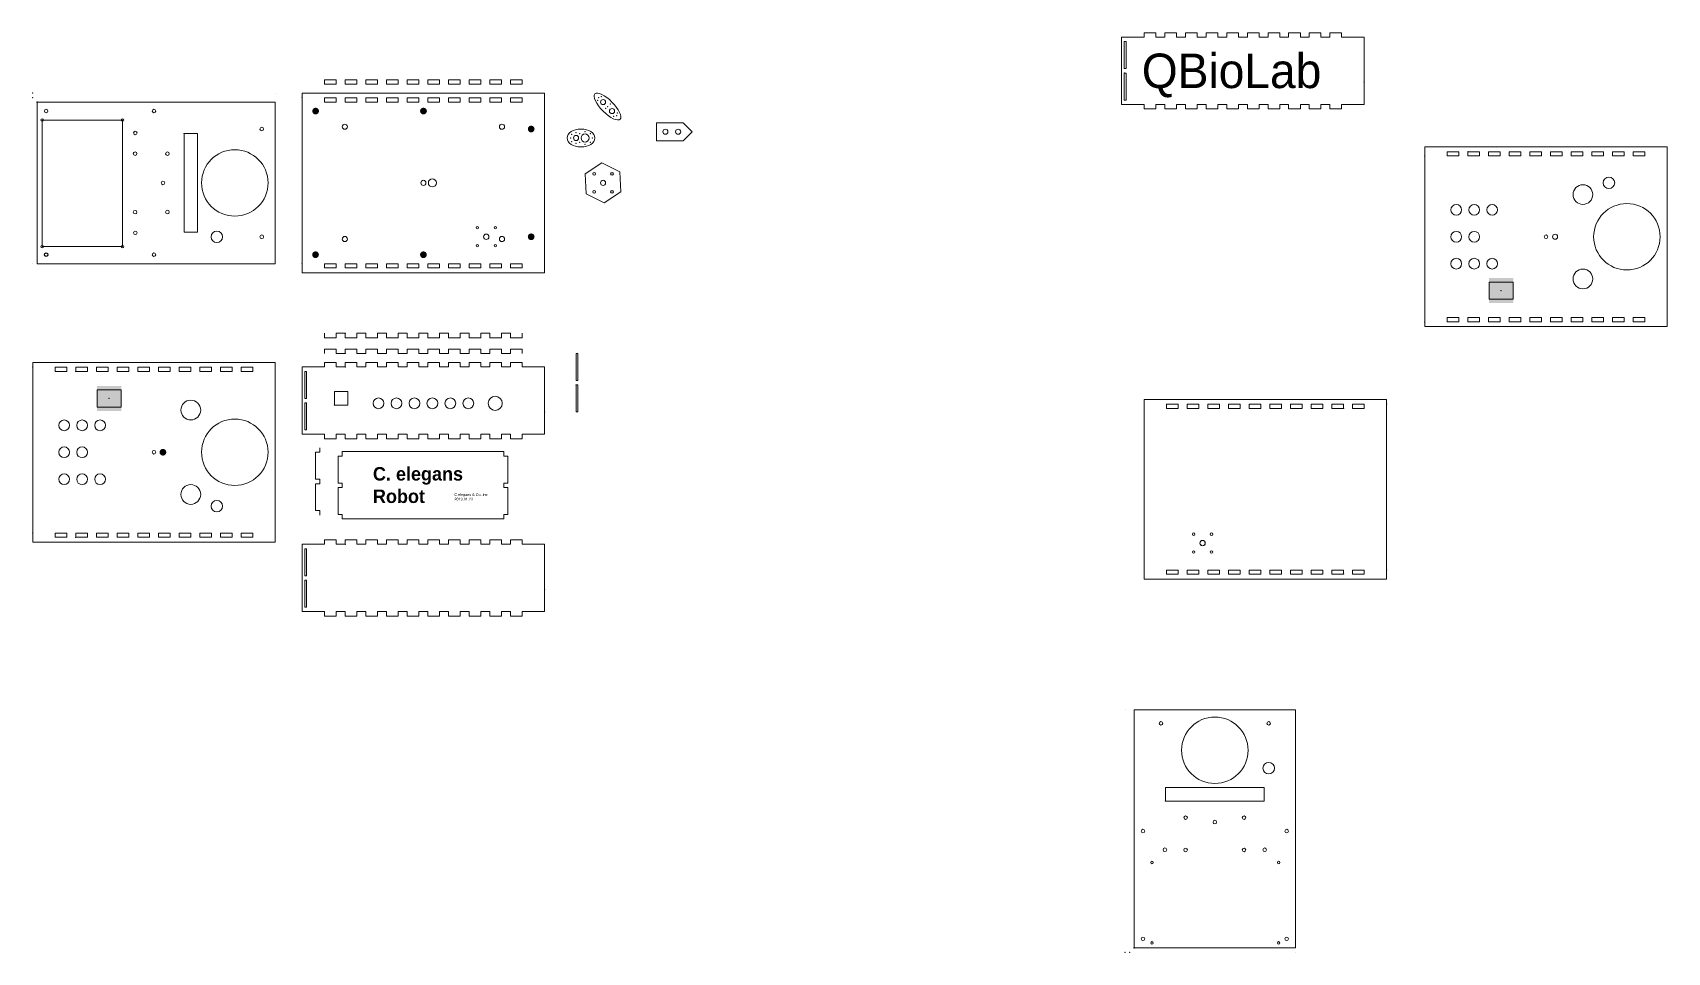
# Model space of a CAD drawing. Header units: millimetres. Extents: x -135 to 1685, y -857 to 167.
import ezdxf

# ---------------------------------------------------------------- set-up
doc = ezdxf.new("R2010")
doc.units = ezdxf.units.MM
doc.layers.get('0').update_dxf_attribs({"lineweight": 25, "true_color": 0xffffff})
doc.styles.add('textstyle0', font='')
doc.styles.add('textstyle1', font='')
doc.styles.add('textstyle2', font='txt')
doc.styles.get('textstyle0').set_extended_font_data('Standard')
doc.styles.get('textstyle1').set_extended_font_data('Standard')

msp = doc.modelspace()

# ---------------------------------------------------------------- hatches: boundary and pattern name
at = {"true_color": 0x0000ff}
h = msp.add_hatch(color=5, dxfattribs=at)
edge = h.paths.add_edge_path()
edge.add_arc((180, 80), 3.75, 0, 360)
h = msp.add_hatch(color=5, dxfattribs=at)
edge = h.paths.add_edge_path()
edge.add_arc((300, 80), 3.75, 0, 360)
h = msp.add_hatch(color=5, dxfattribs=at)
edge = h.paths.add_edge_path()
edge.add_arc((420, 60), 3.75, 0, 360)
h = msp.add_hatch(color=5, dxfattribs=at)
edge = h.paths.add_edge_path()
edge.add_arc((420, -60), 3.75, 0, 360)
h = msp.add_hatch(color=5, dxfattribs=at)
edge = h.paths.add_edge_path()
edge.add_arc((179.9, -80), 3.75, 0, 360)
h = msp.add_hatch(color=5, dxfattribs=at)
edge = h.paths.add_edge_path()
edge.add_arc((300, -80), 3.75, 0, 360)
for points in [[(1486.3, -106.1), (1513.6, -106.1), (1513.6, -133.9), (1486.3, -133.9)], [(-63.6, -253.9), (-36.4, -253.9), (-36.4, -226.1), (-63.6, -226.1)]]:
    msp.add_hatch(color=5, dxfattribs=at).paths.add_polyline_path(points)
h = msp.add_hatch(color=5, dxfattribs=at)
edge = h.paths.add_edge_path()
edge.add_arc((10, -300), 3.75, 0, 360)
at = {"lineweight": 5, "true_color": 0x0000ff}
h = msp.add_hatch(color=5, dxfattribs=at)
edge = h.paths.add_edge_path()
edge.add_arc((1167.5, -401.2), 3.75, 180, 180, ccw=False)

# ---------------------------------------------------------------- linework, layer by layer
at = {"color": 1, "lineweight": 5, "true_color": 0xff0000}
for p, q in [((1115.4, 167.3), (1102.4, 167.3)), ((1102.4, 167.3), (1102.4, 162.3)), ((1115.4, 162.3), (1115.4, 167.3)), ((1138.4, 167.3), (1125.4, 167.3)), ((1125.4, 167.3), (1125.4, 162.3)), ((1138.4, 162.3), (1138.4, 167.3)), ((1161.4, 167.3), (1148.4, 167.3)), ((1148.4, 167.3), (1148.4, 162.3)), ((1161.4, 162.3), (1161.4, 167.3)), ((1184.4, 167.3), (1171.4, 167.3)), ((1171.4, 167.3), (1171.4, 162.3)), ((1184.4, 162.3), (1184.4, 167.3)), ((1207.4, 167.3), (1194.4, 167.3)), ((1194.4, 167.3), (1194.4, 162.3)), ((1207.4, 162.3), (1207.4, 167.3)), ((1230.4, 167.3), (1217.4, 167.3)), ((1217.4, 167.3), (1217.4, 162.3)), ((1230.4, 162.3), (1230.4, 167.3)), ((1253.4, 167.3), (1240.4, 167.3)), ((1240.4, 167.3), (1240.4, 162.3)), ((1253.4, 162.3), (1253.4, 167.3)), ((1276.4, 167.3), (1263.4, 167.3)), ((1263.4, 167.3), (1263.4, 162.3)), ((1276.4, 162.3), (1276.4, 167.3)), ((1299.4, 167.3), (1286.4, 167.3)), ((1286.4, 167.3), (1286.4, 162.3)), ((1299.4, 162.3), (1299.4, 167.3)), ((1322.4, 167.3), (1309.4, 167.3)), ((1309.4, 167.3), (1309.4, 162.3)), ((1322.4, 162.3), (1322.4, 167.3)), ((1077.4, 112.3), (1077.4, 162.3)), ((1102.4, 162.3), (1077.4, 162.3)), ((1082.4, 157.3), (1080.4, 157.3)), ((1080.4, 157.3), (1080.4, 127.3)), ((1082.4, 127.3), (1082.4, 157.3)), ((1115.4, 162.3), (1125.4, 162.3)), ((1138.4, 162.3), (1148.4, 162.3)), ((1161.4, 162.3), (1171.4, 162.3)), ((1184.4, 162.3), (1194.4, 162.3)), ((1207.4, 162.3), (1217.4, 162.3)), ((1230.4, 162.3), (1240.4, 162.3)), ((1253.4, 162.3), (1263.4, 162.3)), ((1276.4, 162.3), (1286.4, 162.3)), ((1299.4, 162.3), (1309.4, 162.3)), ((1322.4, 162.3), (1347.4, 162.3)), ((1347.4, 162.3), (1347.4, 112.3)), ((203, 114.6), (190, 114.6)), ((190, 114.6), (190, 110)), ((190, 110), (203, 110)), ((203, 110), (203, 114.6)), ((226, 114.6), (213, 114.6)), ((213, 114.6), (213, 110)), ((213, 110), (226, 110)), ((226, 110), (226, 114.6)), ((249, 114.6), (236, 114.6)), ((236, 114.6), (236, 110)), ((236, 110), (249, 110)), ((249, 110), (249, 114.6)), ((272, 114.6), (259, 114.6)), ((259, 114.6), (259, 110)), ((259, 110), (272, 110)), ((272, 110), (272, 114.6)), ((295, 114.6), (282, 114.6)), ((282, 114.6), (282, 110)), ((282, 110), (295, 110)), ((295, 110), (295, 114.6)), ((318, 114.6), (305, 114.6)), ((305, 114.6), (305, 110)), ((305, 110), (318, 110)), ((318, 110), (318, 114.6)), ((341, 114.6), (328, 114.6)), ((328, 114.6), (328, 110)), ((328, 110), (341, 110)), ((341, 110), (341, 114.6)), ((364, 114.6), (351, 114.6)), ((351, 114.6), (351, 110)), ((351, 110), (364, 110)), ((364, 110), (364, 114.6)), ((387, 114.6), (374, 114.6)), ((374, 114.6), (374, 110)), ((374, 110), (387, 110)), ((387, 110), (387, 114.6)), ((410, 114.6), (397, 114.6)), ((397, 114.6), (397, 110)), ((397, 110), (410, 110)), ((410, 110), (410, 114.6)), ((1077.4, 112.3), (1077.4, 87.3)), ((1080.4, 127.3), (1082.4, 127.3)), ((1082.4, 122.3), (1080.4, 122.3)), ((1080.4, 122.3), (1080.4, 92.3)), ((1082.4, 92.3), (1082.4, 122.3)), ((1347.4, 112.3), (1347.4, 87.3)), ((135, 100), (135, 100)), ((435, 100), (165, 100)), ((165, 100), (165, -100)), ((203, 94.6), (190, 94.6)), ((190, 94.6), (190, 90)), ((203, 90), (203, 94.6)), ((226, 94.6), (213, 94.6)), ((213, 94.6), (213, 90)), ((226, 90), (226, 94.6)), ((249, 94.6), (236, 94.6)), ((236, 94.6), (236, 90)), ((249, 90), (249, 94.6)), ((272, 94.6), (259, 94.6)), ((259, 94.6), (259, 90)), ((272, 90), (272, 94.6)), ((295, 94.6), (282, 94.6)), ((282, 94.6), (282, 90)), ((295, 90), (295, 94.6)), ((318, 94.6), (305, 94.6)), ((305, 94.6), (305, 90)), ((318, 90), (318, 94.6)), ((341, 94.6), (328, 94.6)), ((328, 94.6), (328, 90)), ((341, 90), (341, 94.6)), ((364, 94.6), (351, 94.6)), ((351, 94.6), (351, 90)), ((364, 90), (364, 94.6)), ((387, 94.6), (374, 94.6)), ((374, 94.6), (374, 90)), ((387, 90), (387, 94.6)), ((410, 94.6), (397, 94.6)), ((397, 94.6), (397, 90)), ((410, 90), (410, 94.6)), ((435, -100), (435, 100)), ((1080.4, 92.3), (1082.4, 92.3)), ((-130, 90), (-130, -90)), ((-130, 90), (135, 90)), ((135, -90), (135, 90)), ((190, 90), (203, 90)), ((213, 90), (226, 90)), ((236, 90), (249, 90)), ((259, 90), (272, 90)), ((282, 90), (295, 90)), ((305, 90), (318, 90)), ((328, 90), (341, 90)), ((351, 90), (364, 90)), ((374, 90), (387, 90)), ((397, 90), (410, 90)), ((1077.4, 87.3), (1102.4, 87.3)), ((1102.4, 82.3), (1102.4, 87.3)), ((1115.4, 82.3), (1102.4, 82.3)), ((1115.4, 87.3), (1115.4, 82.3)), ((1115.4, 87.3), (1125.4, 87.3)), ((1125.4, 82.3), (1125.4, 87.3)), ((1138.4, 82.3), (1125.4, 82.3)), ((1138.4, 87.3), (1138.4, 82.3)), ((1148.4, 87.3), (1138.4, 87.3)), ((1148.4, 82.3), (1148.4, 87.3)), ((1161.4, 82.3), (1148.4, 82.3)), ((1161.4, 87.3), (1161.4, 82.3)), ((1161.4, 87.3), (1171.4, 87.3)), ((1171.4, 82.3), (1171.4, 87.3)), ((1184.4, 82.3), (1171.4, 82.3)), ((1184.4, 87.3), (1184.4, 82.3)), ((1184.4, 87.3), (1194.4, 87.3)), ((1194.4, 82.3), (1194.4, 87.3)), ((1207.4, 82.3), (1194.4, 82.3)), ((1207.4, 87.3), (1207.4, 82.3)), ((1207.4, 87.3), (1217.4, 87.3)), ((1217.4, 82.3), (1217.4, 87.3)), ((1230.4, 82.3), (1217.4, 82.3)), ((1230.4, 87.3), (1230.4, 82.3)), ((1230.4, 87.3), (1240.4, 87.3)), ((1240.4, 82.3), (1240.4, 87.3)), ((1253.4, 82.3), (1240.4, 82.3)), ((1253.4, 87.3), (1253.4, 82.3)), ((1253.4, 87.3), (1263.4, 87.3)), ((1263.4, 82.3), (1263.4, 87.3)), ((1276.4, 82.3), (1263.4, 82.3)), ((1276.4, 87.3), (1276.4, 82.3)), ((1276.4, 87.3), (1286.4, 87.3)), ((1286.4, 82.3), (1286.4, 87.3)), ((1299.4, 82.3), (1286.4, 82.3)), ((1299.4, 87.3), (1299.4, 82.3)), ((1299.4, 87.3), (1309.4, 87.3)), ((1309.4, 82.3), (1309.4, 87.3)), ((1322.4, 82.3), (1309.4, 82.3)), ((1322.4, 87.3), (1322.4, 82.3)), ((1322.4, 87.3), (1347.4, 87.3)), ((48.5, 55), (33.5, 55)), ((33.5, 55), (33.5, -55)), ((48.5, -55), (48.5, 55)), ((498.7, 22.3), (480, 10)), ((518.7, 12.3), (498.7, 22.3)), ((480, 10), (481.3, -12.3)), ((520, -10), (518.7, 12.3)), ((481.3, -12.3), (501.3, -22.3)), ((501.3, -22.3), (520, -10)), ((33.5, -55), (48.5, -55)), ((-135, -90), (-135, -90)), ((-130, -90), (135, -90)), ((203, -90), (190, -90)), ((190, -90), (190, -94.6)), ((203, -94.6), (203, -90)), ((226, -90), (213, -90)), ((213, -90), (213, -94.6)), ((226, -94.6), (226, -90)), ((249, -90), (236, -90)), ((236, -90), (236, -94.6)), ((249, -94.6), (249, -90)), ((272, -90), (259, -90)), ((259, -90), (259, -94.6)), ((272, -94.6), (272, -90)), ((295, -90), (282, -90)), ((282, -90), (282, -94.6)), ((295, -94.6), (295, -90)), ((318, -90), (305, -90)), ((305, -90), (305, -94.6)), ((318, -94.6), (318, -90)), ((341, -90), (328, -90)), ((328, -90), (328, -94.6)), ((341, -94.6), (341, -90)), ((364, -90), (351, -90)), ((351, -90), (351, -94.6)), ((364, -94.6), (364, -90)), ((387, -90), (374, -90)), ((374, -90), (374, -94.6)), ((387, -94.6), (387, -90)), ((410, -90), (397, -90)), ((397, -90), (397, -94.6)), ((410, -94.6), (410, -90)), ((165, -100), (435, -100)), ((190, -94.6), (203, -94.6)), ((213, -94.6), (226, -94.6)), ((236, -94.6), (249, -94.6)), ((259, -94.6), (272, -94.6)), ((282, -94.6), (295, -94.6)), ((305, -94.6), (318, -94.6)), ((328, -94.6), (341, -94.6)), ((351, -94.6), (364, -94.6)), ((374, -94.6), (387, -94.6)), ((397, -94.6), (410, -94.6)), ((190, -172.5), (190, -167.5)), ((203, -172.5), (190, -172.5)), ((203, -167.5), (203, -172.5)), ((203, -167.5), (213, -167.5)), ((213, -172.5), (213, -167.5)), ((226, -172.5), (213, -172.5)), ((226, -167.5), (226, -172.5)), ((226, -167.5), (236, -167.5)), ((236, -172.5), (236, -167.5)), ((249, -172.5), (236, -172.5)), ((249, -167.5), (249, -172.5)), ((249, -167.5), (259, -167.5)), ((259, -172.5), (259, -167.5)), ((272, -172.5), (259, -172.5)), ((272, -167.5), (272, -172.5)), ((272, -167.5), (282, -167.5)), ((282, -172.5), (282, -167.5)), ((295, -172.5), (282, -172.5)), ((295, -167.5), (295, -172.5)), ((295, -167.5), (305, -167.5)), ((305, -172.5), (305, -167.5)), ((318, -172.5), (305, -172.5)), ((318, -167.5), (318, -172.5)), ((318, -167.5), (328, -167.5)), ((328, -172.5), (328, -167.5)), ((341, -172.5), (328, -172.5)), ((341, -167.5), (341, -172.5)), ((341, -167.5), (351, -167.5)), ((351, -172.5), (351, -167.5)), ((364, -172.5), (351, -172.5)), ((364, -167.5), (364, -172.5)), ((364, -167.5), (374, -167.5)), ((374, -172.5), (374, -167.5)), ((387, -172.5), (374, -172.5)), ((387, -167.5), (387, -172.5)), ((387, -167.5), (397, -167.5)), ((397, -172.5), (397, -167.5)), ((410, -172.5), (397, -172.5)), ((410, -167.5), (410, -172.5)), ((135, -200), (-135, -200)), ((-135, -200), (-135, -400)), ((135, -400), (135, -200)), ((203, -185), (190, -185)), ((190, -185), (190, -190)), ((203, -200), (190, -200)), ((190, -200), (190, -205)), ((203, -190), (203, -185)), ((203, -190), (213, -190)), ((203, -205), (203, -200)), ((226, -185), (213, -185)), ((213, -185), (213, -190)), ((226, -200), (213, -200)), ((213, -200), (213, -205)), ((226, -190), (226, -185)), ((226, -190), (236, -190)), ((226, -205), (226, -200)), ((249, -185), (236, -185)), ((236, -185), (236, -190)), ((249, -200), (236, -200)), ((236, -200), (236, -205)), ((249, -190), (249, -185)), ((249, -190), (259, -190)), ((249, -205), (249, -200)), ((272, -185), (259, -185)), ((259, -185), (259, -190)), ((272, -200), (259, -200)), ((259, -200), (259, -205)), ((272, -190), (272, -185)), ((272, -190), (282, -190)), ((272, -205), (272, -200)), ((295, -185), (282, -185)), ((282, -185), (282, -190)), ((295, -200), (282, -200)), ((282, -200), (282, -205)), ((295, -190), (295, -185)), ((295, -190), (305, -190)), ((295, -205), (295, -200)), ((318, -185), (305, -185)), ((305, -185), (305, -190)), ((318, -200), (305, -200)), ((305, -200), (305, -205)), ((318, -190), (318, -185)), ((318, -190), (328, -190)), ((318, -205), (318, -200)), ((341, -185), (328, -185)), ((328, -185), (328, -190)), ((341, -200), (328, -200)), ((328, -200), (328, -205)), ((341, -190), (341, -185)), ((341, -190), (351, -190)), ((341, -205), (341, -200)), ((364, -185), (351, -185)), ((351, -185), (351, -190)), ((364, -200), (351, -200)), ((351, -200), (351, -205)), ((364, -190), (364, -185)), ((364, -190), (374, -190)), ((364, -205), (364, -200)), ((387, -185), (374, -185)), ((374, -185), (374, -190)), ((387, -200), (374, -200)), ((374, -200), (374, -205)), ((387, -190), (387, -185)), ((387, -190), (397, -190)), ((387, -205), (387, -200)), ((410, -185), (397, -185)), ((397, -185), (397, -190)), ((410, -200), (397, -200)), ((397, -200), (397, -205)), ((410, -190), (410, -185)), ((410, -205), (410, -200)), ((472, -190), (470, -190)), ((470, -190), (470, -220)), ((472, -220), (472, -190)), ((-97, -205.4), (-110, -205.4)), ((-110, -205.4), (-110, -210)), ((-110, -210), (-97, -210)), ((-97, -210), (-97, -205.4)), ((-74, -205.4), (-87, -205.4)), ((-87, -205.4), (-87, -210)), ((-87, -210), (-74, -210)), ((-74, -210), (-74, -205.4)), ((-51, -205.4), (-64, -205.4)), ((-64, -205.4), (-64, -210)), ((-64, -210), (-51, -210)), ((-51, -210), (-51, -205.4)), ((-28, -205.4), (-41, -205.4)), ((-41, -205.4), (-41, -210)), ((-41, -210), (-28, -210)), ((-28, -210), (-28, -205.4)), ((-5, -205.4), (-18, -205.4)), ((-18, -205.4), (-18, -210)), ((-18, -210), (-5, -210)), ((-5, -210), (-5, -205.4)), ((18, -205.4), (5, -205.4)), ((5, -205.4), (5, -210)), ((5, -210), (18, -210)), ((18, -210), (18, -205.4)), ((41, -205.4), (28, -205.4)), ((28, -205.4), (28, -210)), ((28, -210), (41, -210)), ((41, -210), (41, -205.4)), ((64, -205.4), (51, -205.4)), ((51, -205.4), (51, -210)), ((51, -210), (64, -210)), ((64, -210), (64, -205.4)), ((87, -205.4), (74, -205.4)), ((74, -205.4), (74, -210)), ((74, -210), (87, -210)), ((87, -210), (87, -205.4)), ((110, -205.4), (97, -205.4)), ((97, -205.4), (97, -210)), ((97, -210), (110, -210)), ((110, -210), (110, -205.4)), ((165, -255), (165, -205)), ((190, -205), (165, -205)), ((170, -210), (168, -210)), ((168, -210), (168, -240)), ((170, -240), (170, -210)), ((203, -205), (213, -205)), ((226, -205), (236, -205)), ((249, -205), (259, -205)), ((272, -205), (282, -205)), ((295, -205), (305, -205)), ((318, -205), (328, -205)), ((341, -205), (351, -205)), ((364, -205), (374, -205)), ((387, -205), (397, -205)), ((410, -205), (435, -205)), ((435, -205), (435, -255)), ((-36.6, -230.4), (-63.4, -230.4)), ((-63.4, -230.4), (-63.4, -249.6)), ((-36.6, -249.6), (-36.6, -230.4)), ((216, -232.5), (201, -232.5)), ((201, -232.5), (201, -247.5)), ((216, -247.5), (216, -232.5)), ((470, -220), (472, -220)), ((472, -225), (470, -225)), ((470, -225), (470, -255)), ((472, -255), (472, -225)), ((-63.4, -249.6), (-36.6, -249.6)), ((168, -240), (170, -240)), ((170, -245), (168, -245)), ((168, -245), (168, -275)), ((170, -275), (170, -245)), ((201, -247.5), (216, -247.5)), ((1102.5, -441.2), (1102.5, -241.2)), ((1102.5, -241.2), (1372.5, -241.2)), ((1127.5, -251.2), (1127.5, -246.6)), ((1127.5, -246.6), (1140.5, -246.6)), ((1140.5, -251.2), (1127.5, -251.2)), ((1140.5, -246.6), (1140.5, -251.2)), ((1150.5, -251.2), (1150.5, -246.6)), ((1150.5, -246.6), (1163.5, -246.6)), ((1163.5, -251.2), (1150.5, -251.2)), ((1163.5, -246.6), (1163.5, -251.2)), ((1173.5, -251.2), (1173.5, -246.6)), ((1173.5, -246.6), (1186.5, -246.6)), ((1186.5, -251.2), (1173.5, -251.2)), ((1186.5, -246.6), (1186.5, -251.2)), ((1196.5, -251.2), (1196.5, -246.6)), ((1196.5, -246.6), (1209.5, -246.6)), ((1209.5, -251.2), (1196.5, -251.2)), ((1209.5, -246.6), (1209.5, -251.2)), ((1219.5, -251.2), (1219.5, -246.6)), ((1219.5, -246.6), (1232.5, -246.6)), ((1232.5, -251.2), (1219.5, -251.2)), ((1232.5, -246.6), (1232.5, -251.2)), ((1242.5, -251.2), (1242.5, -246.6)), ((1242.5, -246.6), (1255.5, -246.6)), ((1255.5, -251.2), (1242.5, -251.2)), ((1255.5, -246.6), (1255.5, -251.2)), ((1265.5, -251.2), (1265.5, -246.6)), ((1265.5, -246.6), (1278.5, -246.6)), ((1278.5, -251.2), (1265.5, -251.2)), ((1278.5, -246.6), (1278.5, -251.2)), ((1288.5, -251.2), (1288.5, -246.6)), ((1288.5, -246.6), (1301.5, -246.6)), ((1301.5, -251.2), (1288.5, -251.2)), ((1301.5, -246.6), (1301.5, -251.2)), ((1311.5, -251.2), (1311.5, -246.6)), ((1311.5, -246.6), (1324.5, -246.6)), ((1324.5, -251.2), (1311.5, -251.2)), ((1324.5, -246.6), (1324.5, -251.2)), ((1334.5, -251.2), (1334.5, -246.6)), ((1334.5, -246.6), (1347.5, -246.6)), ((1347.5, -251.2), (1334.5, -251.2)), ((1347.5, -246.6), (1347.5, -251.2)), ((1372.5, -241.2), (1372.5, -441.2)), ((165, -255), (165, -280)), ((435, -255), (435, -280)), ((470, -255), (472, -255)), ((165, -280), (190, -280)), ((168, -275), (170, -275)), ((190, -285), (190, -280)), ((203, -285), (190, -285)), ((203, -280), (203, -285)), ((203, -280), (213, -280)), ((213, -285), (213, -280)), ((226, -285), (213, -285)), ((226, -280), (226, -285)), ((236, -280), (226, -280)), ((236, -285), (236, -280)), ((249, -285), (236, -285)), ((249, -280), (249, -285)), ((249, -280), (259, -280)), ((259, -285), (259, -280)), ((272, -285), (259, -285)), ((272, -280), (272, -285)), ((272, -280), (282, -280)), ((282, -285), (282, -280)), ((295, -285), (282, -285)), ((295, -280), (295, -285)), ((295, -280), (305, -280)), ((305, -285), (305, -280)), ((318, -285), (305, -285)), ((318, -280), (318, -285)), ((318, -280), (328, -280)), ((328, -285), (328, -280)), ((341, -285), (328, -285)), ((341, -280), (341, -285)), ((341, -280), (351, -280)), ((351, -285), (351, -280)), ((364, -285), (351, -285)), ((364, -280), (364, -285)), ((364, -280), (374, -280)), ((374, -285), (374, -280)), ((387, -285), (374, -285)), ((387, -280), (387, -285)), ((387, -280), (397, -280)), ((397, -285), (397, -280)), ((410, -285), (397, -285)), ((410, -280), (410, -285)), ((410, -280), (435, -280)), ((184.6, -300), (180, -300)), ((180, -300), (180, -330)), ((184.6, -300), (184.6, -295)), ((209.5, -304.3), (205, -304.3)), ((205, -304.3), (205, -334.3)), ((389.5, -299.3), (209.5, -299.3)), ((209.5, -304.3), (209.5, -299.3)), ((389.5, -304.3), (389.5, -299.3)), ((389.5, -304.3), (394.1, -304.3)), ((394.1, -304.3), (394.1, -334.3)), ((180, -330), (184.6, -330)), ((184.6, -335), (180, -335)), ((180, -335), (180, -365)), ((184.6, -330), (184.6, -335)), ((205, -334.3), (209.5, -334.3)), ((209.5, -339.3), (205, -339.3)), ((205, -339.3), (205, -369.3)), ((209.5, -334.3), (209.5, -339.3)), ((394.1, -334.3), (389.5, -334.3)), ((389.5, -334.3), (389.5, -339.3)), ((389.5, -339.3), (394.1, -339.3)), ((394.1, -339.3), (394.1, -369.3)), ((180, -365), (184.6, -365)), ((184.6, -365), (184.6, -370)), ((205, -369.3), (209.5, -369.3)), ((209.5, -369.3), (209.5, -374.3)), ((209.5, -374.3), (389.5, -374.3)), ((394.1, -369.3), (389.5, -369.3)), ((389.5, -369.3), (389.5, -374.3)), ((-135, -400), (135, -400)), ((-97, -390), (-110, -390)), ((-110, -390), (-110, -394.6)), ((-110, -394.6), (-97, -394.6)), ((-97, -394.6), (-97, -390)), ((-74, -390), (-87, -390)), ((-87, -390), (-87, -394.6)), ((-87, -394.6), (-74, -394.6)), ((-74, -394.6), (-74, -390)), ((-51, -390), (-64, -390)), ((-64, -390), (-64, -394.6)), ((-64, -394.6), (-51, -394.6)), ((-51, -394.6), (-51, -390)), ((-28, -390), (-41, -390)), ((-41, -390), (-41, -394.6)), ((-41, -394.6), (-28, -394.6)), ((-28, -394.6), (-28, -390)), ((-5, -390), (-18, -390)), ((-18, -390), (-18, -394.6)), ((-18, -394.6), (-5, -394.6)), ((-5, -394.6), (-5, -390)), ((18, -390), (5, -390)), ((5, -390), (5, -394.6)), ((5, -394.6), (18, -394.6)), ((18, -394.6), (18, -390)), ((41, -390), (28, -390)), ((28, -390), (28, -394.6)), ((28, -394.6), (41, -394.6)), ((41, -394.6), (41, -390)), ((64, -390), (51, -390)), ((51, -390), (51, -394.6)), ((51, -394.6), (64, -394.6)), ((64, -394.6), (64, -390)), ((87, -390), (74, -390)), ((74, -390), (74, -394.6)), ((74, -394.6), (87, -394.6)), ((87, -394.6), (87, -390)), ((110, -390), (97, -390)), ((97, -390), (97, -394.6)), ((97, -394.6), (110, -394.6)), ((110, -394.6), (110, -390)), ((203, -397.5), (190, -397.5)), ((190, -397.5), (190, -402.5)), ((203, -402.5), (203, -397.5)), ((226, -397.5), (213, -397.5)), ((213, -397.5), (213, -402.5)), ((226, -402.5), (226, -397.5)), ((249, -397.5), (236, -397.5)), ((236, -397.5), (236, -402.5)), ((249, -402.5), (249, -397.5)), ((272, -397.5), (259, -397.5)), ((259, -397.5), (259, -402.5)), ((272, -402.5), (272, -397.5)), ((295, -397.5), (282, -397.5)), ((282, -397.5), (282, -402.5)), ((295, -402.5), (295, -397.5)), ((318, -397.5), (305, -397.5)), ((305, -397.5), (305, -402.5)), ((318, -402.5), (318, -397.5)), ((341, -397.5), (328, -397.5)), ((328, -397.5), (328, -402.5)), ((341, -402.5), (341, -397.5)), ((364, -397.5), (351, -397.5)), ((351, -397.5), (351, -402.5)), ((364, -402.5), (364, -397.5)), ((387, -397.5), (374, -397.5)), ((374, -397.5), (374, -402.5)), ((387, -402.5), (387, -397.5)), ((410, -397.5), (397, -397.5)), ((397, -397.5), (397, -402.5)), ((410, -402.5), (410, -397.5)), ((165, -452.5), (165, -402.5)), ((190, -402.5), (165, -402.5)), ((170, -407.5), (168, -407.5)), ((168, -407.5), (168, -437.5)), ((170, -437.5), (170, -407.5)), ((203, -402.5), (213, -402.5)), ((226, -402.5), (236, -402.5)), ((249, -402.5), (259, -402.5)), ((272, -402.5), (282, -402.5)), ((295, -402.5), (305, -402.5)), ((318, -402.5), (328, -402.5)), ((341, -402.5), (351, -402.5)), ((364, -402.5), (374, -402.5)), ((387, -402.5), (397, -402.5)), ((410, -402.5), (435, -402.5)), ((435, -402.5), (435, -452.5)), ((1127.5, -435.7), (1127.5, -431.2)), ((1127.5, -431.2), (1140.5, -431.2)), ((1140.5, -435.7), (1127.5, -435.7)), ((1140.5, -431.2), (1140.5, -435.7)), ((1150.5, -435.7), (1150.5, -431.2)), ((1150.5, -431.2), (1163.5, -431.2)), ((1163.5, -435.7), (1150.5, -435.7)), ((1163.5, -431.2), (1163.5, -435.7)), ((1173.5, -435.7), (1173.5, -431.2)), ((1173.5, -431.2), (1186.5, -431.2)), ((1186.5, -435.7), (1173.5, -435.7)), ((1186.5, -431.2), (1186.5, -435.7)), ((1196.5, -435.7), (1196.5, -431.2)), ((1196.5, -431.2), (1209.5, -431.2)), ((1209.5, -435.7), (1196.5, -435.7)), ((1209.5, -431.2), (1209.5, -435.7)), ((1219.5, -435.7), (1219.5, -431.2)), ((1219.5, -431.2), (1232.5, -431.2)), ((1232.5, -435.7), (1219.5, -435.7)), ((1232.5, -431.2), (1232.5, -435.7)), ((1242.5, -435.7), (1242.5, -431.2)), ((1242.5, -431.2), (1255.5, -431.2)), ((1255.5, -435.7), (1242.5, -435.7)), ((1255.5, -431.2), (1255.5, -435.7)), ((1265.5, -435.7), (1265.5, -431.2)), ((1265.5, -431.2), (1278.5, -431.2)), ((1278.5, -435.7), (1265.5, -435.7)), ((1278.5, -431.2), (1278.5, -435.7)), ((1288.5, -435.7), (1288.5, -431.2)), ((1288.5, -431.2), (1301.5, -431.2)), ((1301.5, -435.7), (1288.5, -435.7)), ((1301.5, -431.2), (1301.5, -435.7)), ((1311.5, -435.7), (1311.5, -431.2)), ((1311.5, -431.2), (1324.5, -431.2)), ((1324.5, -435.7), (1311.5, -435.7)), ((1324.5, -431.2), (1324.5, -435.7)), ((1334.5, -435.7), (1334.5, -431.2)), ((1334.5, -431.2), (1347.5, -431.2)), ((1347.5, -435.7), (1334.5, -435.7)), ((1347.5, -431.2), (1347.5, -435.7)), ((165, -452.5), (165, -477.5)), ((168, -437.5), (170, -437.5)), ((170, -442.5), (168, -442.5)), ((168, -442.5), (168, -472.5)), ((170, -472.5), (170, -442.5)), ((435, -452.5), (435, -477.5)), ((1372.5, -441.2), (1102.5, -441.2)), ((168, -472.5), (170, -472.5)), ((165, -477.5), (190, -477.5)), ((190, -482.5), (190, -477.5)), ((203, -482.5), (190, -482.5)), ((203, -477.5), (203, -482.5)), ((203, -477.5), (213, -477.5)), ((213, -482.5), (213, -477.5)), ((226, -482.5), (213, -482.5)), ((226, -477.5), (226, -482.5)), ((236, -477.5), (226, -477.5)), ((236, -482.5), (236, -477.5)), ((249, -482.5), (236, -482.5)), ((249, -477.5), (249, -482.5)), ((249, -477.5), (259, -477.5)), ((259, -482.5), (259, -477.5)), ((272, -482.5), (259, -482.5)), ((272, -477.5), (272, -482.5)), ((272, -477.5), (282, -477.5)), ((282, -482.5), (282, -477.5)), ((295, -482.5), (282, -482.5)), ((295, -477.5), (295, -482.5)), ((295, -477.5), (305, -477.5)), ((305, -482.5), (305, -477.5)), ((318, -482.5), (305, -482.5)), ((318, -477.5), (318, -482.5)), ((318, -477.5), (328, -477.5)), ((328, -482.5), (328, -477.5)), ((341, -482.5), (328, -482.5)), ((341, -477.5), (341, -482.5)), ((341, -477.5), (351, -477.5)), ((351, -482.5), (351, -477.5)), ((364, -482.5), (351, -482.5)), ((364, -477.5), (364, -482.5)), ((364, -477.5), (374, -477.5)), ((374, -482.5), (374, -477.5)), ((387, -482.5), (374, -482.5)), ((387, -477.5), (387, -482.5)), ((387, -477.5), (397, -477.5)), ((397, -482.5), (397, -477.5)), ((410, -482.5), (397, -482.5)), ((410, -477.5), (410, -482.5)), ((410, -477.5), (435, -477.5)), ((1081.2, -586.9), (1081.2, -586.9)), ((1271.2, -586.9), (1091.2, -586.9)), ((1091.2, -851.9), (1091.2, -586.9)), ((1271.2, -851.9), (1271.2, -586.9)), ((1236.2, -673.4), (1126.2, -673.4)), ((1126.2, -673.4), (1126.2, -688.4)), ((1126.2, -688.4), (1236.2, -688.4)), ((1236.2, -688.4), (1236.2, -673.4)), ((1091.2, -851.9), (1271.2, -851.9)), ((1271.2, -856.9), (1271.2, -856.9))]:
    msp.add_line(p, q, dxfattribs=at)
at = {"color": 7, "lineweight": 5, "true_color": 0xffffff}
for p, q in [((-35, 70), (-124.5, 70)), ((-124.5, 70), (-124.5, -71)), ((-35, -71), (-35, 70)), ((-124.5, -71), (-35, -71))]:
    msp.add_line(p, q, dxfattribs=at)
at = {"color": 1, "linetype": 'Continuous', "lineweight": 5, "true_color": 0xff0000}
msp.add_line((559.4, 67), (559.4, 62), dxfattribs=at)
at = {"color": 5, "lineweight": 5, "true_color": 0x0000ff}
for p, q in [((1415, 40), (1685, 40)), ((1415, -160), (1415, 40)), ((1685, 40), (1685, -160)), ((1440, 34.6), (1453, 34.6)), ((1440, 30), (1440, 34.6)), ((1453, 30), (1440, 30)), ((1453, 34.6), (1453, 30)), ((1463, 34.6), (1476, 34.6)), ((1463, 30), (1463, 34.6)), ((1476, 30), (1463, 30)), ((1476, 34.6), (1476, 30)), ((1486, 34.6), (1499, 34.6)), ((1486, 30), (1486, 34.6)), ((1499, 30), (1486, 30)), ((1499, 34.6), (1499, 30)), ((1509, 34.6), (1522, 34.6)), ((1509, 30), (1509, 34.6)), ((1522, 30), (1509, 30)), ((1522, 34.6), (1522, 30)), ((1532, 34.6), (1545, 34.6)), ((1532, 30), (1532, 34.6)), ((1545, 30), (1532, 30)), ((1545, 34.6), (1545, 30)), ((1555, 34.6), (1568, 34.6)), ((1555, 30), (1555, 34.6)), ((1568, 30), (1555, 30)), ((1568, 34.6), (1568, 30)), ((1578, 34.6), (1591, 34.6)), ((1578, 30), (1578, 34.6)), ((1591, 30), (1578, 30)), ((1591, 34.6), (1591, 30)), ((1601, 34.6), (1614, 34.6)), ((1601, 30), (1601, 34.6)), ((1614, 30), (1601, 30)), ((1614, 34.6), (1614, 30)), ((1624, 34.6), (1637, 34.6)), ((1624, 30), (1624, 34.6)), ((1637, 30), (1624, 30)), ((1637, 34.6), (1637, 30)), ((1647, 34.6), (1660, 34.6)), ((1647, 30), (1647, 34.6)), ((1660, 30), (1647, 30)), ((1660, 34.6), (1660, 30)), ((1486.6, -110.4), (1513.3, -110.4)), ((1486.6, -129.6), (1486.6, -110.4)), ((1513.3, -110.4), (1513.3, -129.6)), ((1513.3, -129.6), (1486.6, -129.6)), ((1685, -160), (1415, -160)), ((1440, -150), (1453, -150)), ((1440, -154.6), (1440, -150)), ((1453, -154.6), (1440, -154.6)), ((1453, -150), (1453, -154.6)), ((1463, -150), (1476, -150)), ((1463, -154.6), (1463, -150)), ((1476, -154.6), (1463, -154.6)), ((1476, -150), (1476, -154.6)), ((1486, -150), (1499, -150)), ((1486, -154.6), (1486, -150)), ((1499, -154.6), (1486, -154.6)), ((1499, -150), (1499, -154.6)), ((1509, -150), (1522, -150)), ((1509, -154.6), (1509, -150)), ((1522, -154.6), (1509, -154.6)), ((1522, -150), (1522, -154.6)), ((1532, -150), (1545, -150)), ((1532, -154.6), (1532, -150)), ((1545, -154.6), (1532, -154.6)), ((1545, -150), (1545, -154.6)), ((1555, -150), (1568, -150)), ((1555, -154.6), (1555, -150)), ((1568, -154.6), (1555, -154.6)), ((1568, -150), (1568, -154.6)), ((1578, -150), (1591, -150)), ((1578, -154.6), (1578, -150)), ((1591, -154.6), (1578, -154.6)), ((1591, -150), (1591, -154.6)), ((1601, -150), (1614, -150)), ((1601, -154.6), (1601, -150)), ((1614, -154.6), (1601, -154.6)), ((1614, -150), (1614, -154.6)), ((1624, -150), (1637, -150)), ((1624, -154.6), (1624, -150)), ((1637, -154.6), (1624, -154.6)), ((1637, -150), (1637, -154.6)), ((1647, -150), (1660, -150)), ((1647, -154.6), (1647, -150)), ((1660, -154.6), (1647, -154.6)), ((1660, -150), (1660, -154.6))]:
    msp.add_line(p, q, dxfattribs=at)
at = {"color": 1, "linetype": 'Continuous', "lineweight": 5, "true_color": 0xff0000}
msp.add_lwpolyline([(559.4, 62), (559.4, 47), (589.4, 47), (599.4, 57), (589.4, 67), (559.4, 67)], dxfattribs=at)
at = {"color": 1, "lineweight": 5, "true_color": 0xff0000}
for centre, radius in [((500, 90), 2.85), ((-120, 80), 2), ((0, 80), 2), ((180, 80), 2.85), ((300, 80), 2.85), ((510, 80), 2.85), ((-124.5, 70), 1.35), ((-35, 70), 1.35), ((-20.8, 55.6), 2), ((120, 60), 2), ((212.5, 62.5), 2.85), ((387.5, 62.5), 2.85), ((420, 60), 2.85), ((569.4, 57), 2.85), ((583.6, 57), 2.85), ((90, 0), 37), ((470, 50), 2.85), ((480, 50), 4.5), ((-21, 32.6), 2), ((15, 32.5), 2), ((10, 0), 2), ((300, 0), 2.85), ((310, 0), 4.5), ((490, 10), 1.5), ((500, 0), 2.85), ((510, 10), 1.5), ((1620, 0), 6.4), ((490, -10), 1.5), ((510, -10), 1.5), ((-21, -32.6), 2), ((15, -32.5), 2), ((-20.8, -55.6), 2), ((70, -60), 6.4), ((360, -50), 1.35), ((380, -50), 1.35), ((-124.5, -71), 1.35), ((-35, -71), 1.35), ((120, -60), 2), ((212.5, -62.5), 2.85), ((360, -70), 1.35), ((370, -60), 3), ((380, -70), 1.35), ((387.5, -62.5), 2.85), ((420, -60), 2.85), ((0, -80), 2), ((179.9, -80), 2.85), ((300, -80), 2.85), ((41, -253), 11), ((250, -245.5), 6), ((270, -245.5), 6), ((290, -245.5), 6), ((310, -245.5), 6), ((330, -245.5), 6), ((350, -245.5), 6), ((380, -245.5), 7.85), ((-100, -270), 6), ((-80, -270), 6), ((-60, -270), 6), ((90, -300), 37), ((-100, -300), 6), ((-80, -300), 6), ((0, -300), 2), ((10, -300), 2.85), ((-100, -330), 6), ((-80, -330), 6), ((-60, -330), 6), ((41, -347), 11), ((70, -360), 6.4), ((1157.5, -391.2), 1.35), ((1167.5, -401.2), 3), ((1167.5, -401.2), 2.85), ((1177.5, -391.2), 1.35), ((1157.5, -411.2), 1.35), ((1177.5, -411.2), 1.35), ((1121.2, -601.9), 2), ((1181.2, -631.9), 37), ((1241.2, -601.9), 2), ((1241.2, -651.9), 6.4), ((1148.7, -706.9), 2), ((1213.7, -706.9), 2), ((1101.2, -721.9), 2), ((1181.2, -711.9), 2), ((1261.2, -721.9), 2), ((1125.6, -742.7), 2), ((1148.6, -742.9), 2), ((1213.7, -742.9), 2), ((1236.7, -742.7), 2), ((1111.2, -756.9), 1.35), ((1252.2, -756.9), 1.35), ((1101.2, -841.9), 2), ((1111.2, -846.4), 1.35), ((1252.2, -846.4), 1.35), ((1261.2, -841.9), 2)]:
    msp.add_circle(centre, radius, dxfattribs=at)
msp.add_circle((300, 80), 2.9)
at = {"color": 5, "lineweight": 5, "true_color": 0x0000ff}
for centre, radius in [((1591, -13), 11), ((1450, -30), 6), ((1470, -30), 6), ((1490, -30), 6), ((1640, -60), 37), ((1450, -60), 6), ((1470, -60), 6), ((1550, -60), 2), ((1560, -60), 2.85), ((1450, -90), 6), ((1470, -90), 6), ((1490, -90), 6), ((1591, -107), 11)]:
    msp.add_circle(centre, radius, dxfattribs=at)
at = {"color": 1, "true_color": 0xff0000}
msp.add_circle((-120, -80), 2, dxfattribs=at)
at = {"color": 1, "lineweight": 5, "true_color": 0xff0000}
for centre, major_axis, ratio in [((505, 85), (-14.1, 14.1), 0.353553), ((475.5, 50), (-15.5, 0), 0.645161)]:
    msp.add_ellipse(centre, major_axis=major_axis, ratio=ratio, dxfattribs=at)
for p in [(1125.4, 162.3), (213, 110), (1080.4, 122.3), (1347.4, 112.3), (-135, 100), (-135, 100), (-135, 100), (-135, 95), (165, 95), (494, 92), (495, 95), (498, 96), (213, 90), (503, 83), (505, 85), (508, 88), (512, 74), (515, 75), (516, 78), (1322.4, 87.3), (33.5, 55), (470, 56), (474, 55), (480, 57), (486, 55), (464, 50), (465, 54), (465, 46), (470, 44), (474, 45), (480, 43), (486, 45), (488, 50), (164.9, -90), (165, -90), (213, -94.6), (213, -167.5), (213, -190), (-135, -205), (-87, -210), (213, -205), (470, -225), (-50, -240), (-50, -240), (33.5, -245), (168, -245), (201, -247.5), (1324.5, -251.2), (1372.5, -246.2), (435, -255), (410, -280), (-135, -390), (-135, -390), (-87, -394.6), (213, -402.5), (1324.5, -435.7), (1372.5, -431.2), (1372.6, -431.2), (168, -442.5), (435, -452.5), (410, -477.5), (1126.2, -688.4), (1081.2, -856.9), (1081.2, -856.9), (1081.2, -856.9), (1086.2, -856.9)]:
    msp.add_point(p, dxfattribs=at)
for p in [(-130, 90), (1091.2, -851.9)]:
    msp.add_point(p)
at = {"color": 5, "lineweight": 5, "true_color": 0x0000ff}
for p in [(1414.9, 30), (1415, 30), (1463, 34.6), (1500, -120), (1500, -120), (1583.5, -115), (1415, -155), (1463, -150)]:
    msp.add_point(p, dxfattribs=at)

# ---------------------------------------------------------------- texts
at = {"color": 5, "linetype": 'Continuous', "lineweight": 50, "true_color": 0x0000ff, "style": 'textstyle2'}
msp.add_text('QBioLab', height=38.41, dxfattribs=at).set_placement((1099.9, 105.6))
at = {"color": 5, "linetype": 'Continuous', "lineweight": 50, "true_color": 0x0000ff, "insert": (243.8, -316.5), "char_height": 15, "attachment_point": 1, "style": 'textstyle1'}
msp.add_mtext('{\\ftxt|b1|i0|c0|p2;C. elegans\\PRobot}', dxfattribs=at)
at = {"color": 5, "linetype": 'Continuous', "lineweight": 25, "true_color": 0x0000ff, "insert": (334.5, -345.7), "char_height": 3, "attachment_point": 1, "style": 'textstyle0'}
msp.add_mtext('{\\fVijaya|b0|i0|c0|p34;C.elegans & Co.,Inc\\P\\fVrinda|b0|i0|c0|p34;2019.01.23}', dxfattribs=at)

doc.saveas('drawing.dxf')
